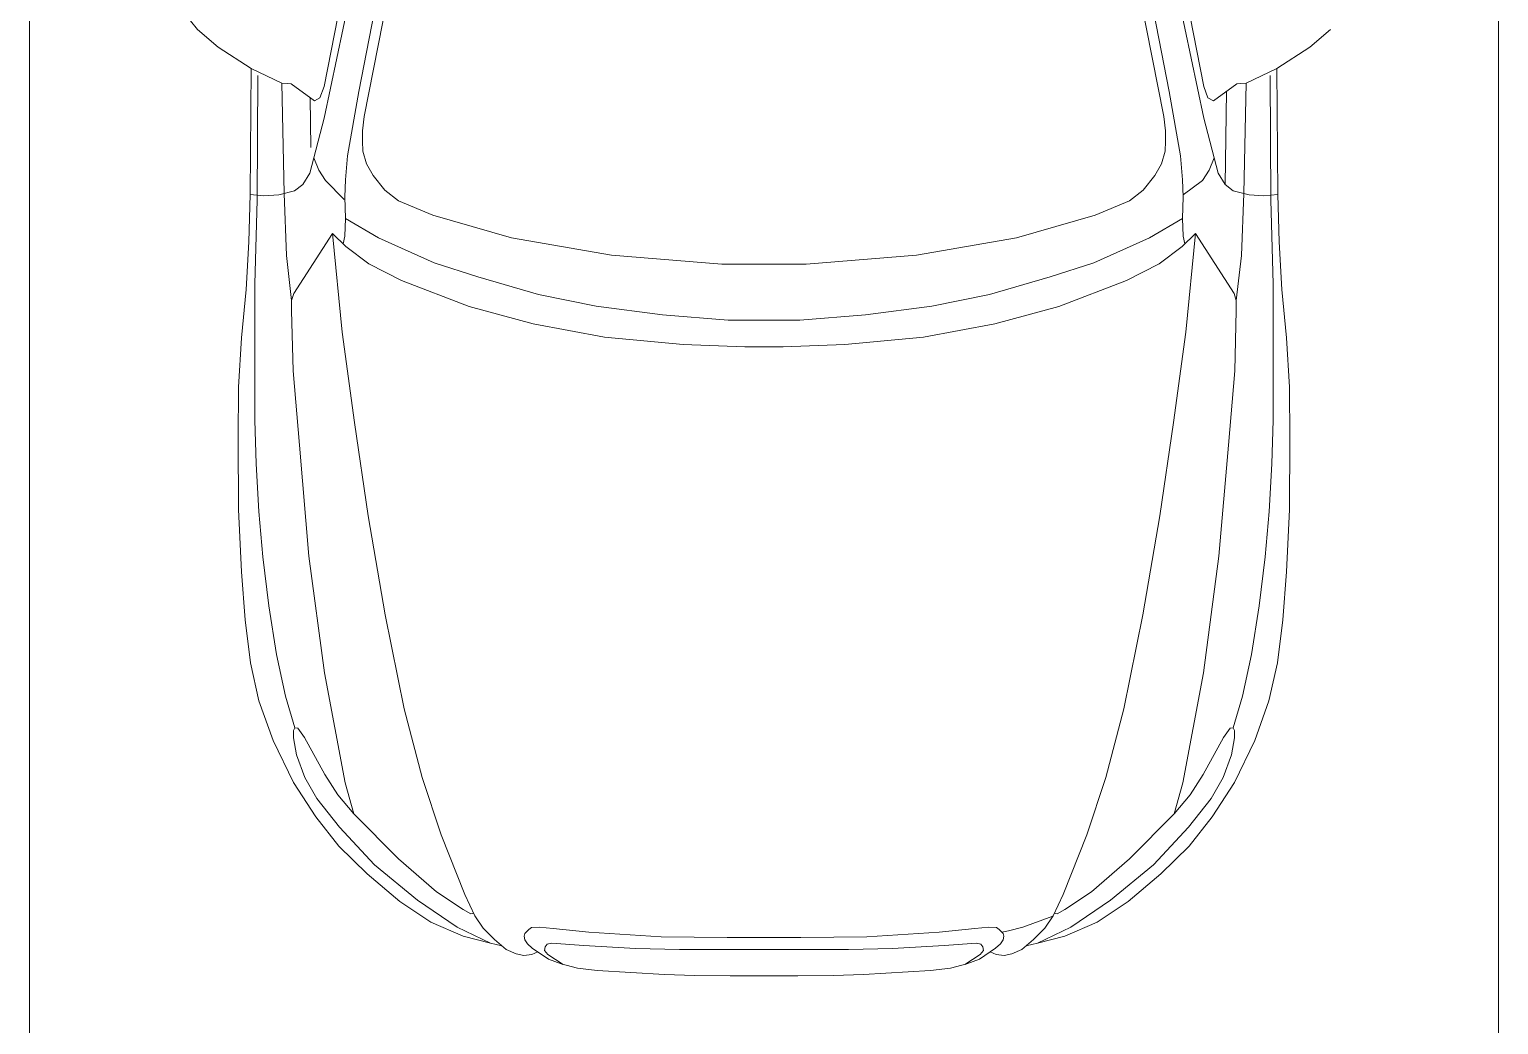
# Model space of a CAD drawing. Header units: millimetres. Extents: x 48966 to 155647, y -43515 to 30475.
# Drawn here: x 66457 to 68957, y 16425 to 18119 of the extents above; entities that cross this region are included whole.
import ezdxf

# ---------------------------------------------------------------- set-up
doc = ezdxf.new("R2010")
doc.units = ezdxf.units.MM
doc.layers.add('Парковка', color=7, linetype='Continuous', lineweight=9)
doc.layers.add('Элементы узлов', color=7, linetype='Continuous', lineweight=9)

# ---------------------------------------------------------------- blocks, each defined once
blk = doc.blocks.new('Парковка_одиночная - Средний класс 5500х2500мм-8504634-План -1-го этажа на отм_ -10_350')
at = {"layer": 'Парковка'}
blk.add_line((2500, 0), (2500, -5500), dxfattribs=at)
blk = doc.blocks.new('Парковка_одиночная - Средний класс 5500х2500мм-8505123-План -1-го этажа на отм_ -10_350')
at = {"layer": 'Парковка'}
for p, q in [((0, 0), (0, 5500)), ((2500, 0), (2500, 5500))]:
    blk.add_line(p, q, dxfattribs=at)
at = {"layer": 'Элементы узлов'}
for p, q in [((908.3, 4876.4), (882.1, 4859.3)), ((908.3, 4876.4), (882.1, 4859.3)), ((908.3, 4876.4), (882.1, 4859.3)), ((883.2, 4867.4), (904.8, 4875.5)), ((883.2, 4867.4), (904.8, 4875.5)), ((883.2, 4867.4), (904.8, 4875.5)), ((904.8, 4875.5), (932.9, 4882.9)), ((904.8, 4875.5), (932.9, 4882.9)), ((904.8, 4875.5), (932.9, 4882.9)), ((932.9, 4882.9), (966.4, 4886.8)), ((932.9, 4882.9), (966.4, 4886.8)), ((932.9, 4882.9), (966.4, 4886.8)), ((966.4, 4886.8), (1080.9, 4893.4)), ((966.4, 4886.8), (1080.9, 4893.4)), ((966.4, 4886.8), (1080.9, 4893.4)), ((1080.9, 4893.4), (1131.9, 4895.1)), ((1080.9, 4893.4), (1131.9, 4895.1)), ((1080.9, 4893.4), (1131.9, 4895.1)), ((1131.9, 4895.1), (1192.4, 4895.6)), ((1131.9, 4895.1), (1192.4, 4895.6)), ((1131.9, 4895.1), (1192.4, 4895.6)), ((1192.4, 4895.6), (1250, 4895.6)), ((1192.4, 4895.6), (1250, 4895.6)), ((1192.4, 4895.6), (1250, 4895.6)), ((1250, 4895.6), (1307.6, 4895.6)), ((1250, 4895.6), (1307.6, 4895.6)), ((1250, 4895.6), (1307.6, 4895.6)), ((1307.6, 4895.6), (1368.1, 4895.1)), ((1307.6, 4895.6), (1368.1, 4895.1)), ((1307.6, 4895.6), (1368.1, 4895.1)), ((1368.1, 4895.1), (1419.1, 4893.4)), ((1368.1, 4895.1), (1419.1, 4893.4)), ((1368.1, 4895.1), (1419.1, 4893.4)), ((1419.1, 4893.4), (1533.6, 4886.8)), ((1419.1, 4893.4), (1533.6, 4886.8)), ((1419.1, 4893.4), (1533.6, 4886.8)), ((1533.6, 4886.8), (1567.1, 4882.9)), ((1533.6, 4886.8), (1567.1, 4882.9)), ((1533.6, 4886.8), (1567.1, 4882.9)), ((1567.1, 4882.9), (1595.2, 4875.5)), ((1567.1, 4882.9), (1595.2, 4875.5)), ((1567.1, 4882.9), (1595.2, 4875.5)), ((1617.9, 4859.3), (1591.7, 4876.4)), ((1617.9, 4859.3), (1591.7, 4876.4)), ((1617.9, 4859.3), (1591.7, 4876.4)), ((1595.2, 4875.5), (1616.8, 4867.4)), ((1595.2, 4875.5), (1616.8, 4867.4)), ((1595.2, 4875.5), (1616.8, 4867.4)), ((811.5, 4851.1), (791.4, 4834.3)), ((811.5, 4851.1), (791.4, 4834.3)), ((811.5, 4851.1), (791.4, 4834.3)), ((828.3, 4858.7), (811.5, 4851.1)), ((828.3, 4858.7), (811.5, 4851.1)), ((828.3, 4858.7), (811.5, 4851.1)), ((841.6, 4861.4), (828.3, 4858.7)), ((841.6, 4861.4), (828.3, 4858.7)), ((841.6, 4861.4), (828.3, 4858.7)), ((855, 4859.7), (841.6, 4861.4)), ((855, 4859.7), (841.6, 4861.4)), ((855, 4859.7), (841.6, 4861.4)), ((865.3, 4855.2), (855, 4859.7)), ((865.3, 4855.2), (855, 4859.7)), ((865.3, 4855.2), (855, 4859.7)), ((855.8, 4848.7), (883.2, 4867.4)), ((855.8, 4848.7), (883.2, 4867.4)), ((855.8, 4848.7), (883.2, 4867.4)), ((882.1, 4859.3), (876.4, 4852.6)), ((882.1, 4859.3), (876.4, 4852.6)), ((882.1, 4859.3), (876.4, 4852.6)), ((876.4, 4852.6), (877.4, 4846.3)), ((876.4, 4852.6), (877.4, 4846.3)), ((876.4, 4852.6), (877.4, 4846.3)), ((1031.6, 4849.5), (1106.4, 4851.3)), ((1031.6, 4849.5), (1106.4, 4851.3)), ((1031.6, 4849.5), (1106.4, 4851.3)), ((1106.4, 4851.3), (1213.4, 4850.8)), ((1106.4, 4851.3), (1213.4, 4850.8)), ((1106.4, 4851.3), (1213.4, 4850.8)), ((1213.4, 4850.8), (1250, 4850.8)), ((1213.4, 4850.8), (1250, 4850.8)), ((1213.4, 4850.8), (1250, 4850.8)), ((1250, 4850.8), (1286.6, 4850.8)), ((1250, 4850.8), (1286.6, 4850.8)), ((1250, 4850.8), (1286.6, 4850.8)), ((1286.6, 4850.8), (1393.6, 4851.3)), ((1286.6, 4850.8), (1393.6, 4851.3)), ((1286.6, 4850.8), (1393.6, 4851.3)), ((1393.6, 4851.3), (1468.4, 4849.5)), ((1393.6, 4851.3), (1468.4, 4849.5)), ((1393.6, 4851.3), (1468.4, 4849.5)), ((1616.8, 4867.4), (1644.2, 4848.7)), ((1616.8, 4867.4), (1644.2, 4848.7)), ((1616.8, 4867.4), (1644.2, 4848.7)), ((1623.6, 4852.6), (1617.9, 4859.3)), ((1623.6, 4852.6), (1617.9, 4859.3)), ((1623.6, 4852.6), (1617.9, 4859.3)), ((1622.6, 4846.3), (1623.6, 4852.6)), ((1622.6, 4846.3), (1623.6, 4852.6)), ((1622.6, 4846.3), (1623.6, 4852.6)), ((1634.7, 4855.2), (1645, 4859.7)), ((1634.7, 4855.2), (1645, 4859.7)), ((1634.7, 4855.2), (1645, 4859.7)), ((1645, 4859.7), (1658.4, 4861.4)), ((1645, 4859.7), (1658.4, 4861.4)), ((1645, 4859.7), (1658.4, 4861.4)), ((1658.4, 4861.4), (1671.7, 4858.7)), ((1658.4, 4861.4), (1671.7, 4858.7)), ((1658.4, 4861.4), (1671.7, 4858.7)), ((1671.7, 4858.7), (1688.5, 4851.1)), ((1671.7, 4858.7), (1688.5, 4851.1)), ((1671.7, 4858.7), (1688.5, 4851.1)), ((1688.5, 4851.1), (1708.6, 4834.3)), ((1688.5, 4851.1), (1708.6, 4834.3)), ((1688.5, 4851.1), (1708.6, 4834.3)), ((738, 4828.3), (683, 4804.3)), ((738, 4828.3), (683, 4804.3)), ((738, 4828.3), (683, 4804.3)), ((784.6, 4840.3), (728.1, 4812.8)), ((784.6, 4840.3), (728.1, 4812.8)), ((784.6, 4840.3), (728.1, 4812.8)), ((784.6, 4840.3), (738, 4828.3)), ((784.6, 4840.3), (738, 4828.3)), ((784.6, 4840.3), (738, 4828.3)), ((791.4, 4834.3), (772.2, 4814.7)), ((791.4, 4834.3), (772.2, 4814.7)), ((791.4, 4834.3), (772.2, 4814.7)), ((803.9, 4844.7), (784.6, 4840.3)), ((803.9, 4844.7), (784.6, 4840.3)), ((803.9, 4844.7), (784.6, 4840.3)), ((841.8, 4828.4), (842.9, 4834.4)), ((841.8, 4828.4), (842.9, 4834.4)), ((841.8, 4828.4), (842.9, 4834.4)), ((843.2, 4823.6), (841.8, 4828.4)), ((843.2, 4823.6), (841.8, 4828.4)), ((843.2, 4823.6), (841.8, 4828.4)), ((842.9, 4834.4), (847.8, 4841.6)), ((842.9, 4834.4), (847.8, 4841.6)), ((842.9, 4834.4), (847.8, 4841.6)), ((847.8, 4841.6), (855.8, 4848.7)), ((847.8, 4841.6), (855.8, 4848.7)), ((847.8, 4841.6), (855.8, 4848.7)), ((877.4, 4846.3), (880.8, 4841.9)), ((877.4, 4846.3), (880.8, 4841.9)), ((877.4, 4846.3), (880.8, 4841.9)), ((880.8, 4841.9), (888.6, 4840.3)), ((880.8, 4841.9), (888.6, 4840.3)), ((880.8, 4841.9), (888.6, 4840.3)), ((888.6, 4840.3), (943.7, 4844.5)), ((888.6, 4840.3), (943.7, 4844.5)), ((888.6, 4840.3), (943.7, 4844.5)), ((943.7, 4844.5), (1031.6, 4849.5)), ((943.7, 4844.5), (1031.6, 4849.5)), ((943.7, 4844.5), (1031.6, 4849.5)), ((1074.8, 4829.3), (951.9, 4821.6)), ((1074.8, 4829.3), (951.9, 4821.6)), ((1074.8, 4829.3), (951.9, 4821.6)), ((1187.2, 4830.5), (1074.8, 4829.3)), ((1187.2, 4830.5), (1074.8, 4829.3)), ((1187.2, 4830.5), (1074.8, 4829.3)), ((1250, 4830.5), (1187.2, 4830.5)), ((1250, 4830.5), (1187.2, 4830.5)), ((1250, 4830.5), (1187.2, 4830.5)), ((1312.8, 4830.5), (1250, 4830.5)), ((1312.8, 4830.5), (1250, 4830.5)), ((1312.8, 4830.5), (1250, 4830.5)), ((1425.2, 4829.3), (1312.8, 4830.5)), ((1425.2, 4829.3), (1312.8, 4830.5)), ((1425.2, 4829.3), (1312.8, 4830.5)), ((1548.1, 4821.6), (1425.2, 4829.3)), ((1548.1, 4821.6), (1425.2, 4829.3)), ((1548.1, 4821.6), (1425.2, 4829.3)), ((1468.4, 4849.5), (1556.3, 4844.5)), ((1468.4, 4849.5), (1556.3, 4844.5)), ((1468.4, 4849.5), (1556.3, 4844.5)), ((1556.3, 4844.5), (1611.4, 4840.3)), ((1556.3, 4844.5), (1611.4, 4840.3)), ((1556.3, 4844.5), (1611.4, 4840.3)), ((1611.4, 4840.3), (1619.2, 4841.9)), ((1611.4, 4840.3), (1619.2, 4841.9)), ((1611.4, 4840.3), (1619.2, 4841.9)), ((1619.2, 4841.9), (1622.6, 4846.3)), ((1619.2, 4841.9), (1622.6, 4846.3)), ((1619.2, 4841.9), (1622.6, 4846.3)), ((1644.2, 4848.7), (1652.2, 4841.6)), ((1644.2, 4848.7), (1652.2, 4841.6)), ((1644.2, 4848.7), (1652.2, 4841.6)), ((1652.2, 4841.6), (1657.1, 4834.4)), ((1652.2, 4841.6), (1657.1, 4834.4)), ((1652.2, 4841.6), (1657.1, 4834.4)), ((1658.2, 4828.4), (1656.8, 4823.6)), ((1658.2, 4828.4), (1656.8, 4823.6)), ((1658.2, 4828.4), (1656.8, 4823.6)), ((1657.1, 4834.4), (1658.2, 4828.4)), ((1657.1, 4834.4), (1658.2, 4828.4)), ((1657.1, 4834.4), (1658.2, 4828.4)), ((1696.1, 4844.7), (1715.4, 4840.3)), ((1696.1, 4844.7), (1715.4, 4840.3)), ((1696.1, 4844.7), (1715.4, 4840.3)), ((1708.6, 4834.3), (1727.8, 4814.7)), ((1708.6, 4834.3), (1727.8, 4814.7)), ((1708.6, 4834.3), (1727.8, 4814.7)), ((1715.4, 4840.3), (1762, 4828.3)), ((1715.4, 4840.3), (1771.9, 4812.8)), ((1715.4, 4840.3), (1762, 4828.3)), ((1715.4, 4840.3), (1771.9, 4812.8)), ((1715.4, 4840.3), (1762, 4828.3)), ((1715.4, 4840.3), (1771.9, 4812.8)), ((1762, 4828.3), (1817, 4804.3)), ((1762, 4828.3), (1817, 4804.3)), ((1762, 4828.3), (1817, 4804.3)), ((683, 4804.3), (630.6, 4769.5)), ((683, 4804.3), (630.6, 4769.5)), ((683, 4804.3), (630.6, 4769.5)), ((728.1, 4812.8), (660.2, 4767.2)), ((728.1, 4812.8), (660.2, 4767.2)), ((728.1, 4812.8), (660.2, 4767.2)), ((772.2, 4814.7), (757.9, 4793.5)), ((772.2, 4814.7), (757.9, 4793.5)), ((772.2, 4814.7), (757.9, 4793.5)), ((758.5, 4794.4), (809.5, 4813.2)), ((758.5, 4794.4), (809.5, 4813.2)), ((758.5, 4794.4), (809.5, 4813.2)), ((809.5, 4813.2), (833.8, 4819.1)), ((809.5, 4813.2), (833.8, 4819.1)), ((809.5, 4813.2), (833.8, 4819.1)), ((833.8, 4819.1), (845.3, 4821.4)), ((833.8, 4819.1), (845.3, 4821.4)), ((833.8, 4819.1), (845.3, 4821.4)), ((849.6, 4816.8), (843.2, 4823.6)), ((849.6, 4816.8), (843.2, 4823.6)), ((849.6, 4816.8), (843.2, 4823.6)), ((854.2, 4813.8), (849.6, 4816.8)), ((854.2, 4813.8), (849.6, 4816.8)), ((854.2, 4813.8), (849.6, 4816.8)), ((867.5, 4813.2), (854.2, 4813.8)), ((867.5, 4813.2), (854.2, 4813.8)), ((867.5, 4813.2), (854.2, 4813.8)), ((891.2, 4815.1), (867.5, 4813.2)), ((891.2, 4815.1), (867.5, 4813.2)), ((891.2, 4815.1), (867.5, 4813.2)), ((951.9, 4821.6), (891.2, 4815.1)), ((951.9, 4821.6), (891.2, 4815.1)), ((951.9, 4821.6), (891.2, 4815.1)), ((1608.8, 4815.1), (1548.1, 4821.6)), ((1608.8, 4815.1), (1548.1, 4821.6)), ((1608.8, 4815.1), (1548.1, 4821.6)), ((1632.5, 4813.2), (1608.8, 4815.1)), ((1632.5, 4813.2), (1608.8, 4815.1)), ((1632.5, 4813.2), (1608.8, 4815.1)), ((1645.8, 4813.8), (1632.5, 4813.2)), ((1645.8, 4813.8), (1632.5, 4813.2)), ((1645.8, 4813.8), (1632.5, 4813.2)), ((1650.4, 4816.8), (1645.8, 4813.8)), ((1650.4, 4816.8), (1645.8, 4813.8)), ((1650.4, 4816.8), (1645.8, 4813.8)), ((1656.8, 4823.6), (1650.4, 4816.8)), ((1656.8, 4823.6), (1650.4, 4816.8)), ((1656.8, 4823.6), (1650.4, 4816.8)), ((1727.8, 4814.7), (1742.1, 4793.5)), ((1727.8, 4814.7), (1742.1, 4793.5)), ((1727.8, 4814.7), (1742.1, 4793.5)), ((1771.9, 4812.8), (1839.8, 4767.2)), ((1771.9, 4812.8), (1839.8, 4767.2)), ((1771.9, 4812.8), (1839.8, 4767.2)), ((1817, 4804.3), (1869.4, 4769.5)), ((1817, 4804.3), (1869.4, 4769.5)), ((1817, 4804.3), (1869.4, 4769.5)), ((692.8, 4753), (738, 4783.1)), ((692.8, 4753), (738, 4783.1)), ((692.8, 4753), (738, 4783.1)), ((738, 4783.1), (751.1, 4790.1)), ((738, 4783.1), (751.1, 4790.1)), ((738, 4783.1), (751.1, 4790.1)), ((757.9, 4793.5), (741.1, 4757.4)), ((757.9, 4793.5), (741.1, 4757.4)), ((757.9, 4793.5), (741.1, 4757.4)), ((751.1, 4790.1), (755.8, 4789.1)), ((751.1, 4790.1), (755.8, 4789.1)), ((751.1, 4790.1), (755.8, 4789.1)), ((1742.1, 4793.5), (1758.9, 4757.4)), ((1742.1, 4793.5), (1758.9, 4757.4)), ((1742.1, 4793.5), (1758.9, 4757.4)), ((1748.9, 4790.1), (1744.2, 4789.1)), ((1748.9, 4790.1), (1744.2, 4789.1)), ((1748.9, 4790.1), (1744.2, 4789.1)), ((1762, 4783.1), (1748.9, 4790.1)), ((1762, 4783.1), (1748.9, 4790.1)), ((1762, 4783.1), (1748.9, 4790.1)), ((1807.2, 4753), (1762, 4783.1)), ((1807.2, 4753), (1762, 4783.1)), ((1807.2, 4753), (1762, 4783.1)), ((630.6, 4769.5), (574.8, 4722.1)), ((630.6, 4769.5), (574.8, 4722.1)), ((630.6, 4769.5), (574.8, 4722.1)), ((660.2, 4767.2), (587.5, 4707.1)), ((660.2, 4767.2), (587.5, 4707.1)), ((660.2, 4767.2), (587.5, 4707.1)), ((628.1, 4696.6), (692.8, 4753)), ((628.1, 4696.6), (692.8, 4753)), ((628.1, 4696.6), (692.8, 4753)), ((741.1, 4757.4), (700.9, 4655.9)), ((741.1, 4757.4), (700.9, 4655.9)), ((741.1, 4757.4), (700.9, 4655.9)), ((1758.9, 4757.4), (1799.1, 4655.9)), ((1758.9, 4757.4), (1799.1, 4655.9)), ((1758.9, 4757.4), (1799.1, 4655.9)), ((1871.9, 4696.6), (1807.2, 4753)), ((1871.9, 4696.6), (1807.2, 4753)), ((1871.9, 4696.6), (1807.2, 4753)), ((1839.8, 4767.2), (1912.5, 4707.1)), ((1839.8, 4767.2), (1912.5, 4707.1)), ((1839.8, 4767.2), (1912.5, 4707.1)), ((1869.4, 4769.5), (1925.2, 4722.1)), ((1869.4, 4769.5), (1925.2, 4722.1)), ((1869.4, 4769.5), (1925.2, 4722.1)), ((574.8, 4722.1), (526.5, 4675.2)), ((574.8, 4722.1), (526.5, 4675.2)), ((574.8, 4722.1), (526.5, 4675.2)), ((587.5, 4707.1), (527.6, 4643)), ((587.5, 4707.1), (527.6, 4643)), ((587.5, 4707.1), (527.6, 4643)), ((1912.5, 4707.1), (1972.4, 4643)), ((1912.5, 4707.1), (1972.4, 4643)), ((1912.5, 4707.1), (1972.4, 4643)), ((1925.2, 4722.1), (1973.5, 4675.2)), ((1925.2, 4722.1), (1973.5, 4675.2)), ((1925.2, 4722.1), (1973.5, 4675.2)), ((526.5, 4675.2), (487.4, 4625.4)), ((526.5, 4675.2), (487.4, 4625.4)), ((526.5, 4675.2), (487.4, 4625.4)), ((552.1, 4620.2), (628.1, 4696.6)), ((552.1, 4620.2), (628.1, 4696.6)), ((552.1, 4620.2), (628.1, 4696.6)), ((1947.9, 4620.2), (1871.9, 4696.6)), ((1947.9, 4620.2), (1871.9, 4696.6)), ((1947.9, 4620.2), (1871.9, 4696.6)), ((1973.5, 4675.2), (2012.6, 4625.4)), ((1973.5, 4675.2), (2012.6, 4625.4)), ((1973.5, 4675.2), (2012.6, 4625.4)), ((700.9, 4655.9), (668.5, 4558.3)), ((700.9, 4655.9), (668.5, 4558.3)), ((700.9, 4655.9), (668.5, 4558.3)), ((1799.1, 4655.9), (1831.5, 4558.3)), ((1799.1, 4655.9), (1831.5, 4558.3)), ((1799.1, 4655.9), (1831.5, 4558.3)), ((487.4, 4625.4), (449.5, 4567)), ((487.4, 4625.4), (449.5, 4567)), ((487.4, 4625.4), (449.5, 4567)), ((527.6, 4643), (489.1, 4593.9)), ((527.6, 4643), (489.1, 4593.9)), ((527.6, 4643), (489.1, 4593.9)), ((1972.4, 4643), (2010.9, 4593.9)), ((1972.4, 4643), (2010.9, 4593.9)), ((1972.4, 4643), (2010.9, 4593.9)), ((2012.6, 4625.4), (2050.5, 4567)), ((2012.6, 4625.4), (2050.5, 4567)), ((2012.6, 4625.4), (2050.5, 4567)), ((524.9, 4588), (552.1, 4620.2)), ((524.9, 4588), (552.1, 4620.2)), ((524.9, 4588), (552.1, 4620.2)), ((537.5, 4567.3), (552.1, 4620.2)), ((537.5, 4567.3), (552.1, 4620.2)), ((537.5, 4567.3), (552.1, 4620.2)), ((1975.1, 4588), (1947.9, 4620.2)), ((1962.5, 4567.3), (1947.9, 4620.2)), ((1975.1, 4588), (1947.9, 4620.2)), ((1962.5, 4567.3), (1947.9, 4620.2)), ((1975.1, 4588), (1947.9, 4620.2)), ((1962.5, 4567.3), (1947.9, 4620.2)), ((489.1, 4593.9), (468.7, 4558.1)), ((489.1, 4593.9), (468.7, 4558.1)), ((489.1, 4593.9), (468.7, 4558.1)), ((502.9, 4553.4), (524.9, 4588)), ((502.9, 4553.4), (524.9, 4588)), ((502.9, 4553.4), (524.9, 4588)), ((1997.1, 4553.4), (1975.1, 4588)), ((1997.1, 4553.4), (1975.1, 4588)), ((1997.1, 4553.4), (1975.1, 4588)), ((2010.9, 4593.9), (2031.3, 4558.1)), ((2010.9, 4593.9), (2031.3, 4558.1)), ((2010.9, 4593.9), (2031.3, 4558.1)), ((449.5, 4567), (414.7, 4495.6)), ((449.5, 4567), (414.7, 4495.6)), ((449.5, 4567), (414.7, 4495.6)), ((468.7, 4558.1), (454.6, 4520)), ((468.7, 4558.1), (454.6, 4520)), ((468.7, 4558.1), (454.6, 4520)), ((468, 4490.1), (502.9, 4553.4)), ((468, 4490.1), (502.9, 4553.4)), ((468, 4490.1), (502.9, 4553.4)), ((501.9, 4380.2), (537.5, 4567.3)), ((501.9, 4380.2), (537.5, 4567.3)), ((501.9, 4380.2), (537.5, 4567.3)), ((668.5, 4558.3), (637.7, 4441.2)), ((668.5, 4558.3), (637.7, 4441.2)), ((668.5, 4558.3), (637.7, 4441.2)), ((1831.5, 4558.3), (1862.3, 4441.2)), ((1831.5, 4558.3), (1862.3, 4441.2)), ((1831.5, 4558.3), (1862.3, 4441.2)), ((1998.1, 4380.2), (1962.5, 4567.3)), ((1998.1, 4380.2), (1962.5, 4567.3)), ((1998.1, 4380.2), (1962.5, 4567.3)), ((2032, 4490.1), (1997.1, 4553.4)), ((2032, 4490.1), (1997.1, 4553.4)), ((2032, 4490.1), (1997.1, 4553.4)), ((2031.3, 4558.1), (2045.4, 4520)), ((2031.3, 4558.1), (2045.4, 4520)), ((2031.3, 4558.1), (2045.4, 4520)), ((2050.5, 4567), (2085.3, 4495.6)), ((2050.5, 4567), (2085.3, 4495.6)), ((2050.5, 4567), (2085.3, 4495.6)), ((454.6, 4520), (449.5, 4490.9)), ((454.6, 4520), (449.5, 4490.9)), ((454.6, 4520), (449.5, 4490.9)), ((2045.4, 4520), (2050.5, 4490.9)), ((2045.4, 4520), (2050.5, 4490.9)), ((2045.4, 4520), (2050.5, 4490.9)), ((414.7, 4495.6), (390.7, 4428.1)), ((414.7, 4495.6), (390.7, 4428.1)), ((414.7, 4495.6), (390.7, 4428.1)), ((449.5, 4490.9), (449.5, 4478.4)), ((449.5, 4490.9), (449.5, 4478.4)), ((449.5, 4490.9), (449.5, 4478.4)), ((449.5, 4478.4), (451.9, 4473.6)), ((449.5, 4478.4), (451.9, 4473.6)), ((449.5, 4478.4), (451.9, 4473.6)), ((456.6, 4474.4), (468, 4490.1)), ((456.6, 4474.4), (468, 4490.1)), ((456.6, 4474.4), (468, 4490.1)), ((2043.4, 4474.4), (2032, 4490.1)), ((2043.4, 4474.4), (2032, 4490.1)), ((2043.4, 4474.4), (2032, 4490.1)), ((2050.5, 4478.4), (2048.1, 4473.6)), ((2050.5, 4478.4), (2048.1, 4473.6)), ((2050.5, 4478.4), (2048.1, 4473.6)), ((2050.5, 4490.9), (2050.5, 4478.4)), ((2050.5, 4490.9), (2050.5, 4478.4)), ((2050.5, 4490.9), (2050.5, 4478.4)), ((2085.3, 4495.6), (2109.3, 4428.1)), ((2085.3, 4495.6), (2109.3, 4428.1)), ((2085.3, 4495.6), (2109.3, 4428.1)), ((451.9, 4473.6), (435.8, 4419.7)), ((451.9, 4473.6), (435.8, 4419.7)), ((451.9, 4473.6), (435.8, 4419.7)), ((451.9, 4473.6), (456.6, 4474.4)), ((451.9, 4473.6), (456.6, 4474.4)), ((451.9, 4473.6), (456.6, 4474.4)), ((2048.1, 4473.6), (2043.4, 4474.4)), ((2048.1, 4473.6), (2043.4, 4474.4)), ((2048.1, 4473.6), (2043.4, 4474.4)), ((2048.1, 4473.6), (2064.2, 4419.7)), ((2048.1, 4473.6), (2064.2, 4419.7)), ((2048.1, 4473.6), (2064.2, 4419.7)), ((390.7, 4428.1), (376.5, 4363.4)), ((390.7, 4428.1), (376.5, 4363.4)), ((390.7, 4428.1), (376.5, 4363.4)), ((637.7, 4441.2), (605.6, 4281.4)), ((637.7, 4441.2), (605.6, 4281.4)), ((637.7, 4441.2), (605.6, 4281.4)), ((1862.3, 4441.2), (1894.4, 4281.4)), ((1862.3, 4441.2), (1894.4, 4281.4)), ((1862.3, 4441.2), (1894.4, 4281.4)), ((2109.3, 4428.1), (2123.5, 4363.4)), ((2109.3, 4428.1), (2123.5, 4363.4)), ((2109.3, 4428.1), (2123.5, 4363.4)), ((435.8, 4419.7), (420.3, 4348.8)), ((435.8, 4419.7), (420.3, 4348.8)), ((435.8, 4419.7), (420.3, 4348.8)), ((2064.2, 4419.7), (2079.7, 4348.8)), ((2064.2, 4419.7), (2079.7, 4348.8)), ((2064.2, 4419.7), (2079.7, 4348.8)), ((475.8, 4181.6), (501.9, 4380.2)), ((475.8, 4181.6), (501.9, 4380.2)), ((475.8, 4181.6), (501.9, 4380.2)), ((2024.2, 4181.6), (1998.1, 4380.2)), ((2024.2, 4181.6), (1998.1, 4380.2)), ((2024.2, 4181.6), (1998.1, 4380.2)), ((376.5, 4363.4), (367.4, 4289.9)), ((376.5, 4363.4), (367.4, 4289.9)), ((376.5, 4363.4), (367.4, 4289.9)), ((2123.5, 4363.4), (2132.6, 4289.9)), ((2123.5, 4363.4), (2132.6, 4289.9)), ((2123.5, 4363.4), (2132.6, 4289.9)), ((420.3, 4348.8), (407.5, 4266.1)), ((420.3, 4348.8), (407.5, 4266.1)), ((420.3, 4348.8), (407.5, 4266.1)), ((2079.7, 4348.8), (2092.5, 4266.1)), ((2079.7, 4348.8), (2092.5, 4266.1)), ((2079.7, 4348.8), (2092.5, 4266.1)), ((367.4, 4289.9), (360.8, 4208.5)), ((367.4, 4289.9), (360.8, 4208.5)), ((367.4, 4289.9), (360.8, 4208.5)), ((605.6, 4281.4), (576.7, 4112.9)), ((605.6, 4281.4), (576.7, 4112.9)), ((605.6, 4281.4), (576.7, 4112.9)), ((1894.4, 4281.4), (1923.3, 4112.9)), ((1894.4, 4281.4), (1923.3, 4112.9)), ((1894.4, 4281.4), (1923.3, 4112.9)), ((2132.6, 4289.9), (2139.2, 4208.5)), ((2132.6, 4289.9), (2139.2, 4208.5)), ((2132.6, 4289.9), (2139.2, 4208.5)), ((407.5, 4266.1), (397.1, 4182.6)), ((407.5, 4266.1), (397.1, 4182.6)), ((407.5, 4266.1), (397.1, 4182.6)), ((2092.5, 4266.1), (2102.9, 4182.6)), ((2092.5, 4266.1), (2102.9, 4182.6)), ((2092.5, 4266.1), (2102.9, 4182.6)), ((360.8, 4208.5), (355.9, 4102)), ((360.8, 4208.5), (355.9, 4102)), ((360.8, 4208.5), (355.9, 4102)), ((2139.2, 4208.5), (2144.1, 4102)), ((2139.2, 4208.5), (2144.1, 4102)), ((2139.2, 4208.5), (2144.1, 4102)), ((397.1, 4182.6), (390.5, 4105.4)), ((397.1, 4182.6), (390.5, 4105.4)), ((397.1, 4182.6), (390.5, 4105.4)), ((459.7, 3992.5), (475.8, 4181.6)), ((459.7, 3992.5), (475.8, 4181.6)), ((459.7, 3992.5), (475.8, 4181.6)), ((2040.3, 3992.5), (2024.2, 4181.6)), ((2040.3, 3992.5), (2024.2, 4181.6)), ((2040.3, 3992.5), (2024.2, 4181.6)), ((2102.9, 4182.6), (2109.5, 4105.4)), ((2102.9, 4182.6), (2109.5, 4105.4)), ((2102.9, 4182.6), (2109.5, 4105.4)), ((355.9, 4102), (355.2, 3982.6)), ((355.9, 4102), (355.2, 3982.6)), ((355.9, 4102), (355.2, 3982.6)), ((390.5, 4105.4), (385.9, 4024.6)), ((390.5, 4105.4), (385.9, 4024.6)), ((390.5, 4105.4), (385.9, 4024.6)), ((576.7, 4112.9), (553, 3954.4)), ((576.7, 4112.9), (553, 3954.4)), ((576.7, 4112.9), (553, 3954.4)), ((1923.3, 4112.9), (1947, 3954.4)), ((1923.3, 4112.9), (1947, 3954.4)), ((1923.3, 4112.9), (1947, 3954.4)), ((2109.5, 4105.4), (2114.1, 4024.6)), ((2109.5, 4105.4), (2114.1, 4024.6)), ((2109.5, 4105.4), (2114.1, 4024.6)), ((2144.1, 4102), (2144.8, 3982.6)), ((2144.1, 4102), (2144.8, 3982.6)), ((2144.1, 4102), (2144.8, 3982.6)), ((385.9, 4024.6), (383.8, 3950.1)), ((385.9, 4024.6), (383.8, 3950.1)), ((385.9, 4024.6), (383.8, 3950.1)), ((2114.1, 4024.6), (2116.2, 3950.1)), ((2114.1, 4024.6), (2116.2, 3950.1)), ((2114.1, 4024.6), (2116.2, 3950.1)), ((355.2, 3982.6), (355.6, 3894.2)), ((355.2, 3982.6), (355.6, 3894.2)), ((355.2, 3982.6), (355.6, 3894.2)), ((448.6, 3866.1), (459.7, 3992.5)), ((448.6, 3866.1), (459.7, 3992.5)), ((448.6, 3866.1), (459.7, 3992.5)), ((2051.4, 3866.1), (2040.3, 3992.5)), ((2051.4, 3866.1), (2040.3, 3992.5)), ((2051.4, 3866.1), (2040.3, 3992.5)), ((2144.8, 3982.6), (2144.4, 3894.2)), ((2144.8, 3982.6), (2144.4, 3894.2)), ((2144.8, 3982.6), (2144.4, 3894.2)), ((383.8, 3950.1), (383.8, 3848.1)), ((383.8, 3950.1), (383.8, 3848.1)), ((383.8, 3950.1), (383.8, 3848.1)), ((553, 3954.4), (532, 3800.4)), ((553, 3954.4), (532, 3800.4)), ((553, 3954.4), (532, 3800.4)), ((1947, 3954.4), (1968, 3800.4)), ((1947, 3954.4), (1968, 3800.4)), ((1947, 3954.4), (1968, 3800.4)), ((2116.2, 3950.1), (2116.2, 3848.1)), ((2116.2, 3950.1), (2116.2, 3848.1)), ((2116.2, 3950.1), (2116.2, 3848.1)), ((355.6, 3894.2), (361.1, 3810)), ((355.6, 3894.2), (361.1, 3810)), ((355.6, 3894.2), (361.1, 3810)), ((2144.4, 3894.2), (2138.9, 3810)), ((2144.4, 3894.2), (2138.9, 3810)), ((2144.4, 3894.2), (2138.9, 3810)), ((446.3, 3763.7), (448.6, 3866.1)), ((446.3, 3763.7), (448.6, 3866.1)), ((446.3, 3763.7), (448.6, 3866.1)), ((2053.7, 3763.7), (2051.4, 3866.1)), ((2053.7, 3763.7), (2051.4, 3866.1)), ((2053.7, 3763.7), (2051.4, 3866.1)), ((383.8, 3848.1), (383.8, 3718)), ((383.8, 3848.1), (383.8, 3718)), ((383.8, 3848.1), (383.8, 3718)), ((1217.2, 3825.2), (1112.3, 3821.3)), ((1217.2, 3825.2), (1112.3, 3821.3)), ((1217.2, 3825.2), (1112.3, 3821.3)), ((1250, 3825.2), (1217.2, 3825.2)), ((1250, 3825.2), (1217.2, 3825.2)), ((1250, 3825.2), (1217.2, 3825.2)), ((1282.8, 3825.2), (1250, 3825.2)), ((1282.8, 3825.2), (1250, 3825.2)), ((1282.8, 3825.2), (1250, 3825.2)), ((1387.7, 3821.3), (1282.8, 3825.2)), ((1387.7, 3821.3), (1282.8, 3825.2)), ((1387.7, 3821.3), (1282.8, 3825.2)), ((2116.2, 3848.1), (2116.2, 3718)), ((2116.2, 3848.1), (2116.2, 3718)), ((2116.2, 3848.1), (2116.2, 3718)), ((361.1, 3810), (369.1, 3727.9)), ((361.1, 3810), (369.1, 3727.9)), ((361.1, 3810), (369.1, 3727.9)), ((532, 3800.4), (515.9, 3632.5)), ((532, 3800.4), (515.9, 3632.5)), ((532, 3800.4), (515.9, 3632.5)), ((978.6, 3809.1), (857.1, 3786.4)), ((978.6, 3809.1), (857.1, 3786.4)), ((978.6, 3809.1), (857.1, 3786.4)), ((1112.3, 3821.3), (978.6, 3809.1)), ((1112.3, 3821.3), (978.6, 3809.1)), ((1112.3, 3821.3), (978.6, 3809.1)), ((1521.4, 3809.1), (1387.7, 3821.3)), ((1521.4, 3809.1), (1387.7, 3821.3)), ((1521.4, 3809.1), (1387.7, 3821.3)), ((1642.9, 3786.4), (1521.4, 3809.1)), ((1642.9, 3786.4), (1521.4, 3809.1)), ((1642.9, 3786.4), (1521.4, 3809.1)), ((1968, 3800.4), (1984.1, 3632.5)), ((1968, 3800.4), (1984.1, 3632.5)), ((1968, 3800.4), (1984.1, 3632.5)), ((2138.9, 3810), (2130.9, 3727.9)), ((2138.9, 3810), (2130.9, 3727.9)), ((2138.9, 3810), (2130.9, 3727.9)), ((857.1, 3786.4), (748.3, 3757)), ((857.1, 3786.4), (748.3, 3757)), ((857.1, 3786.4), (748.3, 3757)), ((1077.2, 3771.1), (1189, 3779.9)), ((1077.2, 3771.1), (1189, 3779.9)), ((1077.2, 3771.1), (1189, 3779.9)), ((1189, 3779.9), (1250, 3779.9)), ((1189, 3779.9), (1250, 3779.9)), ((1189, 3779.9), (1250, 3779.9)), ((1250, 3779.9), (1311, 3779.9)), ((1250, 3779.9), (1311, 3779.9)), ((1250, 3779.9), (1311, 3779.9)), ((1311, 3779.9), (1422.8, 3771.1)), ((1311, 3779.9), (1422.8, 3771.1)), ((1311, 3779.9), (1422.8, 3771.1)), ((1751.7, 3757), (1642.9, 3786.4)), ((1751.7, 3757), (1642.9, 3786.4)), ((1751.7, 3757), (1642.9, 3786.4)), ((446.3, 3746.3), (446.3, 3763.7)), ((446.3, 3746.3), (446.3, 3763.7)), ((446.3, 3746.3), (446.3, 3763.7)), ((748.3, 3757), (633.1, 3712.6)), ((748.3, 3757), (633.1, 3712.6)), ((748.3, 3757), (633.1, 3712.6)), ((866.2, 3736.6), (964.2, 3756.1)), ((866.2, 3736.6), (964.2, 3756.1)), ((866.2, 3736.6), (964.2, 3756.1)), ((964.2, 3756.1), (1077.2, 3771.1)), ((964.2, 3756.1), (1077.2, 3771.1)), ((964.2, 3756.1), (1077.2, 3771.1)), ((1422.8, 3771.1), (1535.8, 3756.1)), ((1422.8, 3771.1), (1535.8, 3756.1)), ((1422.8, 3771.1), (1535.8, 3756.1)), ((1535.8, 3756.1), (1633.8, 3736.6)), ((1535.8, 3756.1), (1633.8, 3736.6)), ((1535.8, 3756.1), (1633.8, 3736.6)), ((1866.9, 3712.6), (1751.7, 3757)), ((1866.9, 3712.6), (1751.7, 3757)), ((1866.9, 3712.6), (1751.7, 3757)), ((2053.7, 3746.3), (2053.7, 3763.7)), ((2053.7, 3746.3), (2053.7, 3763.7)), ((2053.7, 3746.3), (2053.7, 3763.7)), ((369.1, 3727.9), (373.3, 3646.7)), ((369.1, 3727.9), (373.3, 3646.7)), ((369.1, 3727.9), (373.3, 3646.7)), ((437.5, 3670.1), (446.3, 3746.3)), ((437.5, 3670.1), (446.3, 3746.3)), ((437.5, 3670.1), (446.3, 3746.3)), ((450.2, 3734.9), (446.3, 3746.3)), ((450.2, 3734.9), (446.3, 3746.3)), ((450.2, 3734.9), (446.3, 3746.3)), ((515.9, 3632.5), (450.2, 3734.9)), ((515.9, 3632.5), (450.2, 3734.9)), ((515.9, 3632.5), (450.2, 3734.9)), ((763.2, 3706.2), (866.2, 3736.6)), ((763.2, 3706.2), (866.2, 3736.6)), ((763.2, 3706.2), (866.2, 3736.6)), ((1633.8, 3736.6), (1736.8, 3706.2)), ((1633.8, 3736.6), (1736.8, 3706.2)), ((1633.8, 3736.6), (1736.8, 3706.2)), ((1984.1, 3632.5), (2049.8, 3734.9)), ((1984.1, 3632.5), (2049.8, 3734.9)), ((1984.1, 3632.5), (2049.8, 3734.9)), ((2049.8, 3734.9), (2053.7, 3746.3)), ((2049.8, 3734.9), (2053.7, 3746.3)), ((2049.8, 3734.9), (2053.7, 3746.3)), ((2062.5, 3670.1), (2053.7, 3746.3)), ((2062.5, 3670.1), (2053.7, 3746.3)), ((2062.5, 3670.1), (2053.7, 3746.3)), ((2130.9, 3727.9), (2126.7, 3646.7)), ((2130.9, 3727.9), (2126.7, 3646.7)), ((2130.9, 3727.9), (2126.7, 3646.7)), ((383.8, 3718), (387.4, 3575.7)), ((383.8, 3718), (387.4, 3575.7)), ((383.8, 3718), (387.4, 3575.7)), ((633.1, 3712.6), (577.4, 3684.1)), ((633.1, 3712.6), (577.4, 3684.1)), ((633.1, 3712.6), (577.4, 3684.1)), ((688.8, 3682.3), (763.2, 3706.2)), ((688.8, 3682.3), (763.2, 3706.2)), ((688.8, 3682.3), (763.2, 3706.2)), ((1736.8, 3706.2), (1811.2, 3682.3)), ((1736.8, 3706.2), (1811.2, 3682.3)), ((1736.8, 3706.2), (1811.2, 3682.3)), ((1922.6, 3684.1), (1866.9, 3712.6)), ((1922.6, 3684.1), (1866.9, 3712.6)), ((1922.6, 3684.1), (1866.9, 3712.6)), ((2116.2, 3718), (2112.6, 3575.7)), ((2116.2, 3718), (2112.6, 3575.7)), ((2116.2, 3718), (2112.6, 3575.7)), ((577.4, 3684.1), (538.3, 3654.6)), ((577.4, 3684.1), (538.3, 3654.6)), ((577.4, 3684.1), (538.3, 3654.6)), ((593.8, 3640), (688.8, 3682.3)), ((593.8, 3640), (688.8, 3682.3)), ((593.8, 3640), (688.8, 3682.3)), ((1178.5, 3684.5), (990.7, 3669.3)), ((1178.5, 3684.5), (990.7, 3669.3)), ((1178.5, 3684.5), (990.7, 3669.3)), ((1250, 3684.5), (1178.5, 3684.5)), ((1250, 3684.5), (1178.5, 3684.5)), ((1250, 3684.5), (1178.5, 3684.5)), ((1321.5, 3684.5), (1250, 3684.5)), ((1321.5, 3684.5), (1250, 3684.5)), ((1321.5, 3684.5), (1250, 3684.5)), ((1509.3, 3669.3), (1321.5, 3684.5)), ((1509.3, 3669.3), (1321.5, 3684.5)), ((1509.3, 3669.3), (1321.5, 3684.5)), ((1811.2, 3682.3), (1906.2, 3640)), ((1811.2, 3682.3), (1906.2, 3640)), ((1811.2, 3682.3), (1906.2, 3640)), ((1961.7, 3654.6), (1922.6, 3684.1)), ((1961.7, 3654.6), (1922.6, 3684.1)), ((1961.7, 3654.6), (1922.6, 3684.1)), ((433.7, 3564.3), (437.5, 3670.1)), ((433.7, 3564.3), (437.5, 3670.1)), ((433.7, 3564.3), (437.5, 3670.1)), ((538.3, 3654.6), (515.9, 3632.5)), ((538.3, 3654.6), (515.9, 3632.5)), ((538.3, 3654.6), (515.9, 3632.5)), ((533.8, 3650.2), (536.8, 3637.3)), ((533.8, 3650.2), (536.8, 3637.3)), ((533.8, 3650.2), (536.8, 3637.3)), ((990.7, 3669.3), (820.4, 3639.9)), ((990.7, 3669.3), (820.4, 3639.9)), ((990.7, 3669.3), (820.4, 3639.9)), ((1679.6, 3639.9), (1509.3, 3669.3)), ((1679.6, 3639.9), (1509.3, 3669.3)), ((1679.6, 3639.9), (1509.3, 3669.3)), ((1984.1, 3632.5), (1961.7, 3654.6)), ((1984.1, 3632.5), (1961.7, 3654.6)), ((1984.1, 3632.5), (1961.7, 3654.6)), ((1963.2, 3637.3), (1966.2, 3650.2)), ((1963.2, 3637.3), (1966.2, 3650.2)), ((1963.2, 3637.3), (1966.2, 3650.2)), ((2066.3, 3564.3), (2062.5, 3670.1)), ((2066.3, 3564.3), (2062.5, 3670.1)), ((2066.3, 3564.3), (2062.5, 3670.1)), ((373.3, 3646.7), (375.7, 3566.4)), ((373.3, 3646.7), (375.7, 3566.4)), ((373.3, 3646.7), (375.7, 3566.4)), ((536.8, 3637.3), (538.1, 3607)), ((536.8, 3637.3), (538.1, 3607)), ((536.8, 3637.3), (538.1, 3607)), ((538.1, 3607), (593.8, 3640)), ((538.1, 3607), (593.8, 3640)), ((538.1, 3607), (593.8, 3640)), ((820.4, 3639.9), (686.6, 3601.5)), ((820.4, 3639.9), (686.6, 3601.5)), ((820.4, 3639.9), (686.6, 3601.5)), ((1813.4, 3601.5), (1679.6, 3639.9)), ((1813.4, 3601.5), (1679.6, 3639.9)), ((1813.4, 3601.5), (1679.6, 3639.9)), ((1906.2, 3640), (1961.9, 3607)), ((1906.2, 3640), (1961.9, 3607)), ((1906.2, 3640), (1961.9, 3607)), ((1961.9, 3607), (1963.2, 3637.3)), ((1961.9, 3607), (1963.2, 3637.3)), ((1961.9, 3607), (1963.2, 3637.3)), ((2126.7, 3646.7), (2124.3, 3566.4)), ((2126.7, 3646.7), (2124.3, 3566.4)), ((2126.7, 3646.7), (2124.3, 3566.4)), ((538.1, 3607), (536.9, 3570.1)), ((538.1, 3607), (536.9, 3570.1)), ((538.1, 3607), (536.9, 3570.1)), ((686.6, 3601.5), (628, 3577)), ((686.6, 3601.5), (628, 3577)), ((686.6, 3601.5), (628, 3577)), ((1872, 3577), (1813.4, 3601.5)), ((1872, 3577), (1813.4, 3601.5)), ((1872, 3577), (1813.4, 3601.5)), ((1961.9, 3607), (1963.1, 3570.1)), ((1961.9, 3607), (1963.1, 3570.1)), ((1961.9, 3607), (1963.1, 3570.1)), ((387.4, 3575.7), (388.9, 3363.6)), ((387.4, 3575.7), (388.9, 3363.6)), ((387.4, 3575.7), (388.9, 3363.6)), ((628, 3577), (604.9, 3559)), ((628, 3577), (604.9, 3559)), ((628, 3577), (604.9, 3559)), ((1895.1, 3559), (1872, 3577)), ((1895.1, 3559), (1872, 3577)), ((1895.1, 3559), (1872, 3577)), ((2112.6, 3575.7), (2111.1, 3363.6)), ((2112.6, 3575.7), (2111.1, 3363.6)), ((2112.6, 3575.7), (2111.1, 3363.6)), ((375.7, 3566.4), (399.2, 3568.5)), ((375.7, 3566.4), (399.2, 3568.5)), ((375.7, 3566.4), (399.2, 3568.5)), ((375.7, 3566.4), (377.5, 3351.7)), ((375.7, 3566.4), (377.5, 3351.7)), ((375.7, 3566.4), (377.5, 3351.7)), ((399.2, 3568.5), (424.2, 3566.6)), ((399.2, 3568.5), (424.2, 3566.6)), ((399.2, 3568.5), (424.2, 3566.6)), ((424.2, 3566.6), (451.4, 3560.1)), ((424.2, 3566.6), (451.4, 3560.1)), ((424.2, 3566.6), (451.4, 3560.1)), ((429.8, 3376.7), (433.7, 3564.3)), ((429.8, 3376.7), (433.7, 3564.3)), ((429.8, 3376.7), (433.7, 3564.3)), ((451.4, 3560.1), (465.5, 3549.3)), ((451.4, 3560.1), (465.5, 3549.3)), ((451.4, 3560.1), (465.5, 3549.3)), ((537, 3566.9), (503.6, 3542.6)), ((537, 3566.9), (503.6, 3542.6)), ((537, 3566.9), (503.6, 3542.6)), ((536.9, 3570.1), (537.8, 3541.4)), ((536.9, 3570.1), (537.8, 3541.4)), ((536.9, 3570.1), (537.8, 3541.4)), ((604.9, 3559), (584.8, 3533.7)), ((604.9, 3559), (584.8, 3533.7)), ((604.9, 3559), (584.8, 3533.7)), ((1915.2, 3533.7), (1895.1, 3559)), ((1915.2, 3533.7), (1895.1, 3559)), ((1915.2, 3533.7), (1895.1, 3559)), ((1963.1, 3570.1), (1962.2, 3541.4)), ((1963.1, 3570.1), (1962.2, 3541.4)), ((1963.1, 3570.1), (1962.2, 3541.4)), ((1996.4, 3542.6), (1964.5, 3574.4)), ((1996.4, 3542.6), (1964.5, 3574.4)), ((1996.4, 3542.6), (1964.5, 3574.4)), ((2048.6, 3560.1), (2034.5, 3549.3)), ((2048.6, 3560.1), (2034.5, 3549.3)), ((2048.6, 3560.1), (2034.5, 3549.3)), ((2075.8, 3566.6), (2048.6, 3560.1)), ((2075.8, 3566.6), (2048.6, 3560.1)), ((2075.8, 3566.6), (2048.6, 3560.1)), ((2070.2, 3376.7), (2066.3, 3564.3)), ((2070.2, 3376.7), (2066.3, 3564.3)), ((2070.2, 3376.7), (2066.3, 3564.3)), ((2100.8, 3568.5), (2075.8, 3566.6)), ((2100.8, 3568.5), (2075.8, 3566.6)), ((2100.8, 3568.5), (2075.8, 3566.6)), ((2124.3, 3566.4), (2100.8, 3568.5)), ((2124.3, 3566.4), (2100.8, 3568.5)), ((2124.3, 3566.4), (2100.8, 3568.5)), ((2124.3, 3566.4), (2122.5, 3351.7)), ((2124.3, 3566.4), (2122.5, 3351.7)), ((2124.3, 3566.4), (2122.5, 3351.7)), ((465.5, 3549.3), (462.9, 3390.7)), ((465.5, 3549.3), (462.9, 3390.7)), ((465.5, 3549.3), (462.9, 3390.7)), ((465.5, 3549.3), (477, 3529.9)), ((465.5, 3549.3), (477, 3529.9)), ((465.5, 3549.3), (477, 3529.9)), ((477, 3529.9), (501.6, 3436.2)), ((477, 3529.9), (501.6, 3436.2)), ((477, 3529.9), (501.6, 3436.2)), ((503.6, 3542.6), (492.7, 3524.6)), ((503.6, 3542.6), (492.7, 3524.6)), ((503.6, 3542.6), (492.7, 3524.6)), ((537.8, 3541.4), (541.5, 3500.2)), ((537.8, 3541.4), (541.5, 3500.2)), ((537.8, 3541.4), (541.5, 3500.2)), ((584.8, 3533.7), (573.4, 3513.8)), ((584.8, 3533.7), (573.4, 3513.8)), ((584.8, 3533.7), (573.4, 3513.8)), ((1926.6, 3513.8), (1915.2, 3533.7)), ((1926.6, 3513.8), (1915.2, 3533.7)), ((1926.6, 3513.8), (1915.2, 3533.7)), ((1962.2, 3541.4), (1958.5, 3500.2)), ((1962.2, 3541.4), (1958.5, 3500.2)), ((1962.2, 3541.4), (1958.5, 3500.2)), ((2007.3, 3524.6), (1996.4, 3542.6)), ((2007.3, 3524.6), (1996.4, 3542.6)), ((2007.3, 3524.6), (1996.4, 3542.6)), ((2023, 3529.9), (1998.4, 3436.2)), ((2023, 3529.9), (1998.4, 3436.2)), ((2023, 3529.9), (1998.4, 3436.2)), ((2034.5, 3549.3), (2023, 3529.9)), ((2034.5, 3549.3), (2023, 3529.9)), ((2034.5, 3549.3), (2023, 3529.9)), ((492.7, 3524.6), (483.9, 3503.7)), ((492.7, 3524.6), (483.9, 3503.7)), ((492.7, 3524.6), (483.9, 3503.7)), ((541.5, 3500.2), (560.7, 3391)), ((541.5, 3500.2), (560.7, 3391)), ((541.5, 3500.2), (560.7, 3391)), ((573.4, 3513.8), (567.6, 3492.3)), ((573.4, 3513.8), (567.6, 3492.3)), ((573.4, 3513.8), (567.6, 3492.3)), ((1932.4, 3492.3), (1926.6, 3513.8)), ((1932.4, 3492.3), (1926.6, 3513.8)), ((1932.4, 3492.3), (1926.6, 3513.8)), ((1958.5, 3500.2), (1939.3, 3391)), ((1958.5, 3500.2), (1939.3, 3391)), ((1958.5, 3500.2), (1939.3, 3391)), ((2016.1, 3503.7), (2007.3, 3524.6)), ((2016.1, 3503.7), (2007.3, 3524.6)), ((2016.1, 3503.7), (2007.3, 3524.6)), ((567.6, 3492.3), (566.9, 3475.5)), ((567.6, 3492.3), (566.9, 3475.5)), ((567.6, 3492.3), (566.9, 3475.5)), ((566.9, 3475.5), (566.9, 3457.9)), ((566.9, 3475.5), (566.9, 3457.9)), ((566.9, 3475.5), (566.9, 3457.9)), ((1933.1, 3475.5), (1932.4, 3492.3)), ((1933.1, 3475.5), (1932.4, 3492.3)), ((1933.1, 3475.5), (1932.4, 3492.3)), ((1933.1, 3457.9), (1933.1, 3475.5)), ((1933.1, 3457.9), (1933.1, 3475.5)), ((1933.1, 3457.9), (1933.1, 3475.5)), ((2021.3, 3486.4), (2022.2, 3401.7)), ((2021.3, 3486.4), (2022.2, 3401.7)), ((2021.3, 3486.4), (2022.2, 3401.7)), ((566.9, 3457.9), (569.7, 3433.2)), ((566.9, 3457.9), (569.7, 3433.2)), ((566.9, 3457.9), (569.7, 3433.2)), ((1930.3, 3433.2), (1933.1, 3457.9)), ((1930.3, 3433.2), (1933.1, 3457.9)), ((1930.3, 3433.2), (1933.1, 3457.9)), ((501.6, 3436.2), (553.9, 3187.1)), ((501.6, 3436.2), (553.9, 3187.1)), ((501.6, 3436.2), (553.9, 3187.1)), ((569.7, 3433.2), (636.3, 3094)), ((569.7, 3433.2), (636.3, 3094)), ((569.7, 3433.2), (636.3, 3094)), ((1863.7, 3094), (1930.3, 3433.2)), ((1863.7, 3094), (1930.3, 3433.2)), ((1863.7, 3094), (1930.3, 3433.2)), ((1998.4, 3436.2), (1946.1, 3187.1)), ((1998.4, 3436.2), (1946.1, 3187.1)), ((1998.4, 3436.2), (1946.1, 3187.1)), ((445.6, 3378), (485, 3407)), ((445.6, 3378), (485, 3407)), ((445.6, 3378), (485, 3407)), ((485, 3407), (494.5, 3401.4)), ((485, 3407), (494.5, 3401.4)), ((485, 3407), (494.5, 3401.4)), ((494.5, 3401.4), (501.4, 3382.2)), ((494.5, 3401.4), (501.4, 3382.2)), ((494.5, 3401.4), (501.4, 3382.2)), ((2005.5, 3401.4), (1998.6, 3382.2)), ((2005.5, 3401.4), (1998.6, 3382.2)), ((2005.5, 3401.4), (1998.6, 3382.2)), ((2015, 3407), (2005.5, 3401.4)), ((2015, 3407), (2005.5, 3401.4)), ((2015, 3407), (2005.5, 3401.4)), ((2054.4, 3378), (2015, 3407)), ((2054.4, 3378), (2015, 3407)), ((2054.4, 3378), (2015, 3407)), ((377.5, 3351.7), (429.8, 3376.7)), ((377.5, 3351.7), (429.8, 3376.7)), ((377.5, 3351.7), (429.8, 3376.7)), ((429.8, 3376.7), (439, 3377.1)), ((429.8, 3376.7), (439, 3377.1)), ((429.8, 3376.7), (439, 3377.1)), ((439, 3377.1), (445.6, 3378)), ((439, 3377.1), (445.6, 3378)), ((439, 3377.1), (445.6, 3378)), ((501.4, 3382.2), (532.2, 3225.2)), ((501.4, 3382.2), (532.2, 3225.2)), ((501.4, 3382.2), (532.2, 3225.2)), ((560.7, 3391), (591.2, 3233.2)), ((560.7, 3391), (591.2, 3233.2)), ((560.7, 3391), (591.2, 3233.2)), ((1939.3, 3391), (1908.8, 3233.2)), ((1939.3, 3391), (1908.8, 3233.2)), ((1939.3, 3391), (1908.8, 3233.2)), ((1998.6, 3382.2), (1967.8, 3225.2)), ((1998.6, 3382.2), (1967.8, 3225.2)), ((1998.6, 3382.2), (1967.8, 3225.2)), ((2061, 3377.1), (2054.4, 3378)), ((2061, 3377.1), (2054.4, 3378)), ((2061, 3377.1), (2054.4, 3378)), ((2070.2, 3376.7), (2061, 3377.1)), ((2070.2, 3376.7), (2061, 3377.1)), ((2070.2, 3376.7), (2061, 3377.1)), ((2122.5, 3351.7), (2070.2, 3376.7)), ((2122.5, 3351.7), (2070.2, 3376.7)), ((2122.5, 3351.7), (2070.2, 3376.7)), ((377.5, 3351.7), (321.2, 3315.5)), ((377.5, 3351.7), (321.2, 3315.5)), ((377.5, 3351.7), (321.2, 3315.5)), ((2122.5, 3351.7), (2178.8, 3315.5)), ((2122.5, 3351.7), (2178.8, 3315.5)), ((2122.5, 3351.7), (2178.8, 3315.5)), ((321.2, 3315.5), (286.2, 3285.1)), ((321.2, 3315.5), (286.2, 3285.1)), ((321.2, 3315.5), (286.2, 3285.1)), ((2178.8, 3315.5), (2213.8, 3285.1)), ((2178.8, 3315.5), (2213.8, 3285.1)), ((2178.8, 3315.5), (2213.8, 3285.1)), ((2213.8, 3285.1), (2237.9, 3255.9)), ((2213.8, 3285.1), (2237.9, 3255.9)), ((2213.8, 3285.1), (2237.9, 3255.9))]:
    blk.add_line(p, q, dxfattribs=at)

msp = doc.modelspace()

# ---------------------------------------------------------------- block references
at = {"layer": 'Парковка'}
msp.add_blockref('Парковка_одиночная - Средний класс 5500х2500мм-8504634-План -1-го этажа на отм_ -10_350', (63956.6, 21404.3), dxfattribs=at)
at = {"layer": 'Парковка', "rotation": 180}
msp.add_blockref('Парковка_одиночная - Средний класс 5500х2500мм-8505123-План -1-го этажа на отм_ -10_350', (68956.6, 21404.3), dxfattribs=at)

doc.saveas('drawing.dxf')
